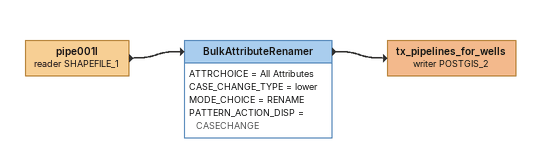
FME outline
pipe001l (reader SHAPEFILE_1)
    -> BulkAttributeRenamer
BulkAttributeRenamer
    ATTRCHOICE = All Attributes
    CASE_CHANGE_TYPE = lower
    MODE_CHOICE = RENAME
    PATTERN_ACTION_DISP = CASECHANGE
    -> tx_pipelines_for_wells (writer POSTGIS_2)
tx_pipelines_for_wells (writer POSTGIS_2)
